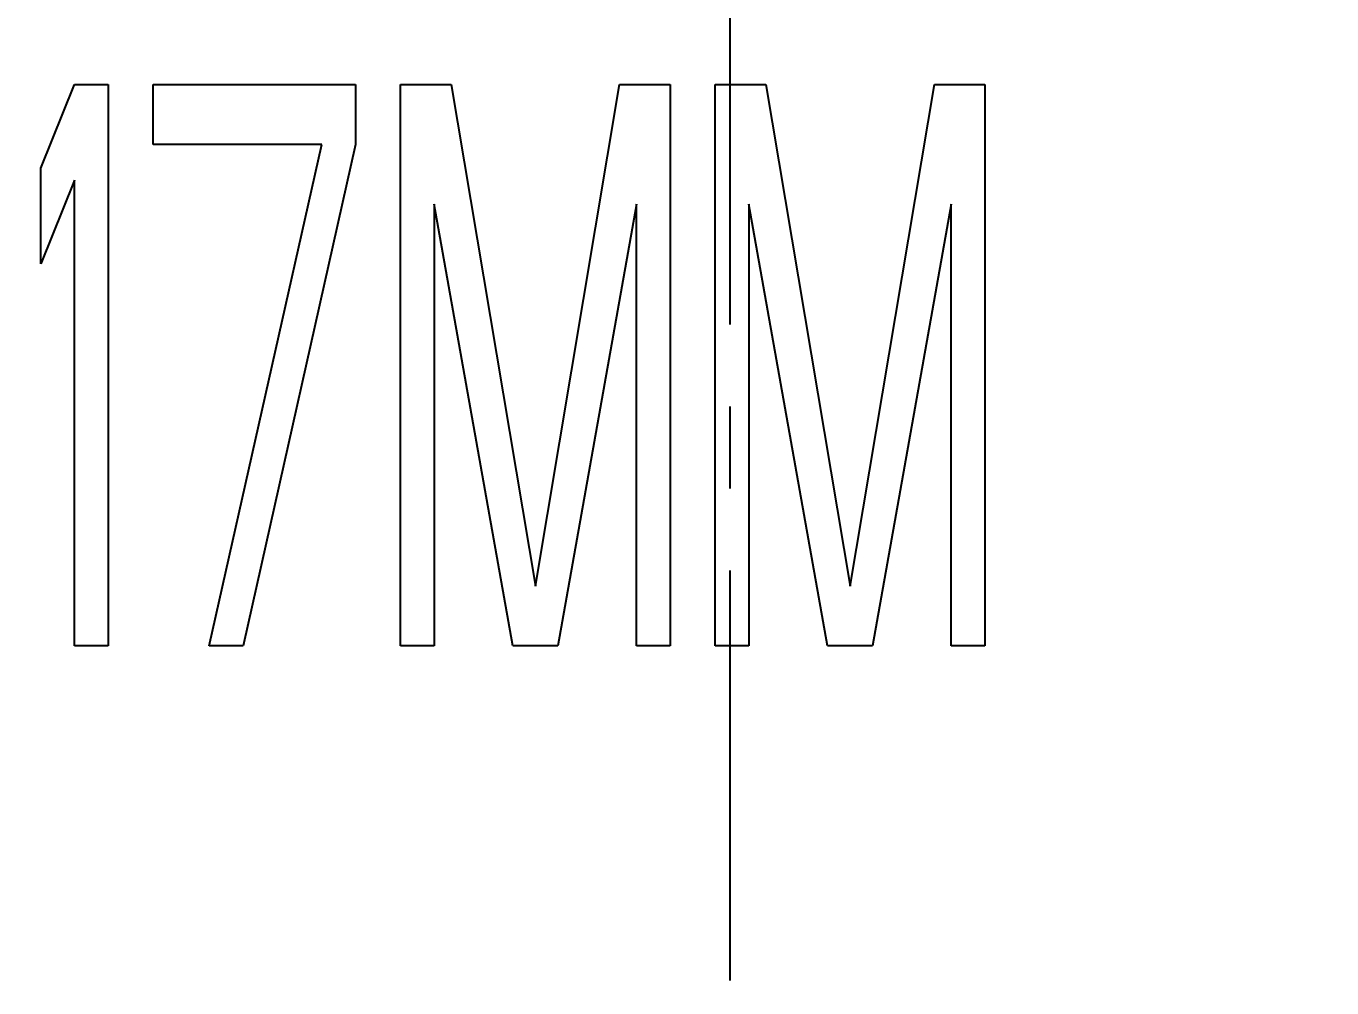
# Model space of a CAD drawing. Extents: x -144 to 4730, y -3845 to 502.
# Drawn here: x 1091.85 to 1109.76, y -3215.67 to -3202.47 of the extents above; entities that cross this region are included whole.
import ezdxf

# ---------------------------------------------------------------- set-up
doc = ezdxf.new("R2010")
doc.units = 0
doc.header["$LTSCALE"] = 15
doc.header["$MEASUREMENT"] = 0
doc.linetypes.add('CENTER', pattern=[0.6, 0.375, -0.075, 0.075, -0.075])
doc.layers.get('0').update_dxf_attribs({"linetype": 'CONTINUOUS'})
doc.layers.get('Defpoints').update_dxf_attribs({"linetype": 'CONTINUOUS'})
doc.styles.add('标准', font='arial.ttf', dxfattribs={"oblique": 5})
doc.dimstyles.new('MSTD', dxfattribs={"dimtxt": 3.2, "dimasz": 1.4, "dimexe": 0.5, "dimexo": 0.5, "dimgap": 0.5, "dimtad": 0, "dimzin": 1, "dimdsep": 46, "dimtxsty": '标准', "dimcen": 0, "dimclrd": 5, "dimclre": 5, "dimclrt": 3, "dimadec": 1, "dimazin": 2, "dimtfac": 0.5, "dimtmove": 0, "dimatfit": 3, "dimfxl": 0, "dimlwd": -1, "dimarcsym": 0})

# ---------------------------------------------------------------- blocks, each defined once
blk = doc.blocks.new('*D37')
at = {"color": 5, "lineweight": -2}
for p, q in [((1130.376, -3226.545), (1130.376, -3228.845)), ((1130.376, -3228.845), (1130.564, -3227.795)), ((1130.564, -3227.795), (1130.564, -3230.595))]:
    blk.add_line(p, q, dxfattribs=at)
at = {"layer": 'Defpoints', "color": 0}
for p in [(1101.506, -3199.728), (1130.376, -3226.045), (1130.564, -3230.595)]:
    blk.add_point(p, dxfattribs=at)
at = {"color": 3, "insert": (1130.564, -3236.667), "char_height": 3.2, "attachment_point": 5, "rotation": 90, "style": '标准'}
blk.add_mtext('28.87', dxfattribs=at)
blk = doc.blocks.new('*D38')
at = {"color": 5, "lineweight": -2}
for p, q in [((1072.636, -3228.845), (1072.531, -3226.258)), ((1072.531, -3226.258), (1072.531, -3229.058)), ((1072.636, -3226.545), (1072.636, -3228.845))]:
    blk.add_line(p, q, dxfattribs=at)
at = {"layer": 'Defpoints', "color": 0}
for p in [(1101.506, -3199.728), (1072.636, -3226.045), (1072.531, -3229.058)]:
    blk.add_point(p, dxfattribs=at)
at = {"color": 3, "insert": (1072.531, -3235.13), "char_height": 3.2, "attachment_point": 5, "rotation": 90, "style": '标准'}
blk.add_mtext('28.87', dxfattribs=at)

msp = doc.modelspace()

# ---------------------------------------------------------------- linework, layer by layer
at = {"color": 1, "linetype": 'CENTER'}
msp.add_line((1101.506, -3164.943), (1101.506, -3235.146), dxfattribs=at)
at = {"color": 4, "linetype": 'Continuous'}
for p, q in [((1092.055, -3204.424), (1092.517, -3203.278)), ((1092.517, -3203.278), (1092.98, -3203.278)), ((1092.98, -3203.278), (1092.98, -3210.978)), ((1093.596, -3204.097), (1093.596, -3203.278)), ((1093.596, -3203.278), (1096.372, -3203.278)), ((1096.372, -3203.278), (1096.372, -3204.097)), ((1096.988, -3210.978), (1096.988, -3203.278)), ((1096.988, -3203.278), (1097.682, -3203.278)), ((1097.682, -3203.278), (1098.839, -3210.159)), ((1098.839, -3210.159), (1099.995, -3203.278)), ((1099.995, -3203.278), (1100.689, -3203.278)), ((1100.689, -3203.278), (1100.689, -3210.978)), ((1101.306, -3203.278), (1101.999, -3203.278)), ((1101.306, -3210.978), (1101.306, -3203.278)), ((1101.999, -3203.278), (1103.156, -3210.159)), ((1103.156, -3210.159), (1104.312, -3203.278)), ((1104.312, -3203.278), (1105.006, -3203.278)), ((1105.006, -3203.278), (1105.006, -3210.978)), ((1095.909, -3204.097), (1093.596, -3204.097)), ((1094.367, -3210.978), (1095.909, -3204.097)), ((1096.372, -3204.097), (1094.83, -3210.978)), ((1092.055, -3205.735), (1092.055, -3204.424)), ((1092.517, -3204.588), (1092.055, -3205.735)), ((1092.517, -3210.978), (1092.517, -3204.588)), ((1097.451, -3204.916), (1097.451, -3210.978)), ((1098.53, -3210.978), (1097.451, -3204.916)), ((1100.226, -3204.916), (1099.147, -3210.978)), ((1100.226, -3210.978), (1100.226, -3204.916)), ((1101.768, -3204.916), (1101.768, -3210.978)), ((1102.847, -3210.978), (1101.768, -3204.916)), ((1104.544, -3204.916), (1103.464, -3210.978)), ((1104.544, -3210.978), (1104.544, -3204.916)), ((1092.98, -3210.978), (1092.517, -3210.978)), ((1094.83, -3210.978), (1094.367, -3210.978)), ((1097.451, -3210.978), (1096.988, -3210.978)), ((1099.147, -3210.978), (1098.53, -3210.978)), ((1100.689, -3210.978), (1100.226, -3210.978)), ((1101.768, -3210.978), (1101.306, -3210.978)), ((1103.464, -3210.978), (1102.847, -3210.978)), ((1105.006, -3210.978), (1104.544, -3210.978))]:
    msp.add_line(p, q, dxfattribs=at)

# ---------------------------------------------------------------- dimensions: what is measured, and where the dimension line sits
for feature_location, offset, picture, middle in [((1072.636, -3226.045), (-0.105, -3.014), '*D38', (1072.531, -3235.13)), ((1130.376, -3226.045), (0.188, -4.55), '*D37', (1130.564, -3236.667))]:
    dim = msp.add_ordinate_dim(feature_location=feature_location, offset=offset, dtype=1, origin=(1101.506, -3199.728), dimstyle='MSTD')
    dim.commit()
    dim.dimension.update_dxf_attribs({"geometry": picture, "text_midpoint": middle})

doc.saveas('drawing.dxf')
